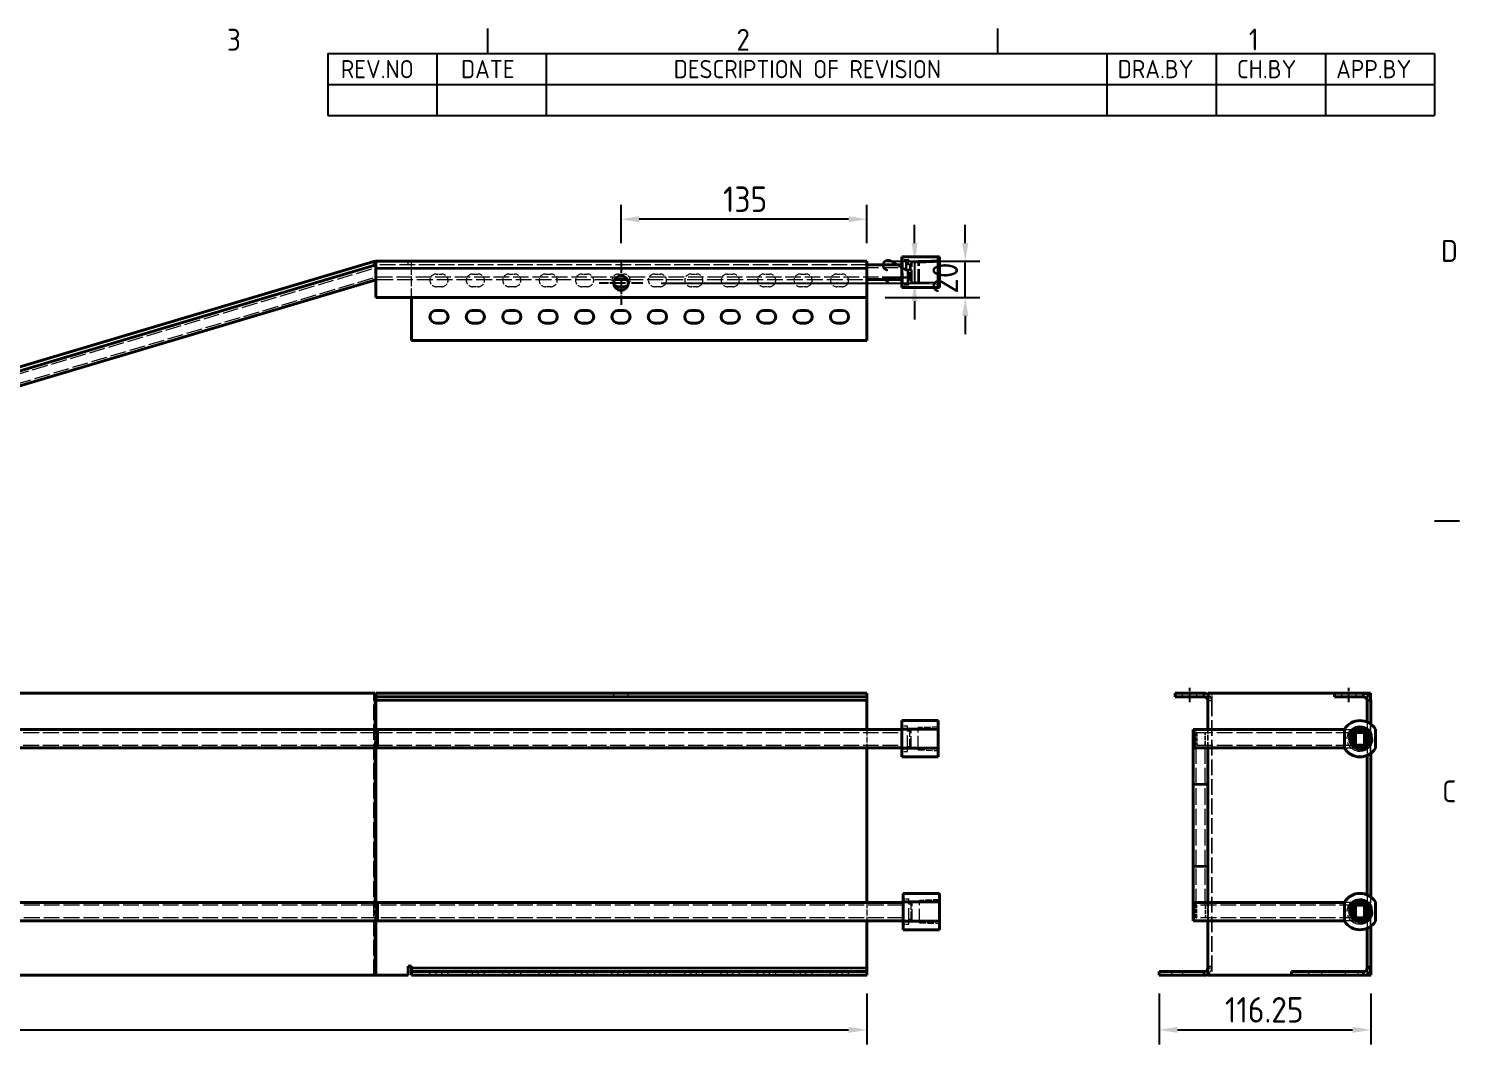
# Model space of a CAD drawing. Header units: millimetres. Extents: x 0 to 1680, y 0 to 1188.
# Drawn here: x 868 to 1654, y 603 to 1162 of the extents above; entities that cross this region are included whole.
import ezdxf

# ---------------------------------------------------------------- set-up
doc = ezdxf.new("R2010")
doc.units = ezdxf.units.MM
doc.header["$LTSCALE"] = 4
doc.linetypes.add('CHAIN', pattern=[0.3543, 0.2362, -0.0295, 0.0591, -0.0295])
doc.linetypes.add('DASHED', pattern=[0.2067, 0.1654, -0.0413])
doc.layers.get('0').update_dxf_attribs({"color": 3, "lineweight": 25})
for name, color, linetype, lineweight in [('가려진 것(ISO)', 2, 'DASHED', 18), ('가려진 좁은 것(ISO)', 2, 'DASHED', 18), ('가시적인 것(ISO)', 3, 'Continuous', 40), ('가시적인 좁은 것(ISO)', 3, 'Continuous', 35), ('경계(ISO)', 7, 'Continuous', 25), ('기호(ISO)', 5, 'Continuous', 25), ('중심 표식(ISO)', 1, 'Continuous', 25), ('중심선(ISO)', 1, 'Continuous', 25), ('치수(ISO)', 2, 'Continuous', 25)]:
    doc.layers.add(name, color=color, linetype=linetype, lineweight=lineweight)
doc.styles.add('ISO ProportionalPSTEK', font='isocp.shx')
doc.styles.add('문자 텍스트_PSTEK_POSCO', font='isocp.shx')
doc.styles.add('치수 텍스트_PSTEK_POSCO', font='isocp.shx')
doc.dimstyles.new('치수_PSTEK_POSCO', dxfattribs={"dimscale": 4, "dimtxt": 3.5, "dimasz": 2.5, "dimexe": 2, "dimexo": 2.5, "dimgap": 1, "dimtad": 1, "dimrnd": 1e-08, "dimdsep": 46, "dimtxsty": '치수 텍스트_PSTEK_POSCO', "dimcen": 0.09, "dimdle": 10, "dimclrd": 7, "dimclre": 7, "dimclrt": 2, "dimadec": 1, "dimazin": 2, "dimtfac": 1, "dimtmove": 0, "dimatfit": 3, "dimfxl": 0, "dimtolj": 1, "dimlwd": -1, "dimlwe": -1, "dimarcsym": 0})

# ---------------------------------------------------------------- blocks, each defined once
blk = doc.blocks.new('경계 Default Border')
at = {"layer": '경계(ISO)'}
for p, q in [((280, 287), (280, 290.4)), ((350, 287), (350, 290.4)), ((410, 222.75), (413.4, 222.75))]:
    blk.add_line(p, q, dxfattribs=at)
at = {"layer": '경계(ISO)', "color": 2, "char_height": 3, "attachment_point": 7, "style": '문자 텍스트_PSTEK_POSCO'}
for s, insert in [('3', (244.17, 287.37)), ('2', (314.13, 287.37)), ('1', (384.49, 287.4)), ('D', (410.88, 258.35)), ('C', (411.04, 184.1))]:
    blk.add_mtext(s, dxfattribs=dict(at, insert=insert))
blk = doc.blocks.new('리비전 내역')
at = {"layer": '기호(ISO)'}
for p, q in [((258, 287), (410, 287)), ((258, 287), (258, 282.72)), ((273, 287), (273, 282.72)), ((288, 287), (288, 282.72)), ((365, 287), (365, 282.72)), ((380, 287), (380, 282.72)), ((395, 287), (395, 282.72)), ((410, 287), (410, 282.72)), ((258, 282.72), (410, 282.72)), ((258, 282.72), (258, 278.44)), ((273, 282.72), (273, 278.44)), ((288, 282.72), (288, 278.44)), ((365, 282.72), (365, 278.44)), ((380, 282.72), (380, 278.44)), ((395, 282.72), (395, 278.44)), ((410, 282.72), (410, 278.44)), ((258, 278.44), (410, 278.44))]:
    blk.add_line(p, q, dxfattribs=at)
at = {"layer": '기호(ISO)', "color": 2, "char_height": 2.5, "attachment_point": 7, "style": 'ISO ProportionalPSTEK'}
for s, insert in [('REV.NO', (259.79, 283.58)), ('DATE', (276.31, 283.58)), ('DESCRIPTION OF REVISION', (305.51, 283.58)), ('DRA.BY', (366.48, 283.58)), ('CH.BY', (382.86, 283.58)), ('APP.BY', (396.48, 283.58))]:
    blk.add_mtext(s, dxfattribs=dict(at, insert=insert))
blk = doc.blocks.new('*D26')
at = {"layer": 'Defpoints', "color": 0}
for p in [(1328.1, 1033.73), (1382.19, 1033.73), (1328.1, 1013.73)]:
    blk.add_point(p, dxfattribs=at)
at = {"layer": '치수(ISO)', "color": 7}
for p, q in [((1382.19, 1043.73), (1382.19, 1053.73)), ((1338.1, 1033.73), (1390.19, 1033.73)), ((1382.19, 1013.73), (1382.19, 1033.73)), ((1338.1, 1013.73), (1390.19, 1013.73)), ((1382.19, 1003.73), (1382.19, 993.73))]:
    blk.add_line(p, q, dxfattribs=at)
for points in [[(1380.53, 1043.73), (1383.86, 1043.73), (1382.19, 1033.73)], [(1380.53, 1003.73), (1383.86, 1003.73), (1382.19, 1013.73)]]:
    blk.add_solid(points, dxfattribs=at)
at = {"layer": '치수(ISO)', "color": 2, "insert": (1371.19, 1015.84), "char_height": 14, "attachment_point": 4, "rotation": 90, "style": '치수 텍스트_PSTEK_POSCO'}
blk.add_mtext('\\A1;20', dxfattribs=at)
blk = doc.blocks.new('*D27')
at = {"layer": 'Defpoints', "color": 0}
for p in [(1328.1, 1033.73), (1205.1, 1021.73), (1354.38, 1021.73)]:
    blk.add_point(p, dxfattribs=at)
at = {"layer": '치수(ISO)', "color": 7}
for p, q in [((1354.38, 1043.73), (1354.38, 1053.73)), ((1338.1, 1033.73), (1362.38, 1033.73)), ((1354.38, 1033.73), (1354.38, 1021.73)), ((1215.1, 1021.73), (1362.38, 1021.73)), ((1354.38, 1011.73), (1354.38, 1001.73))]:
    blk.add_line(p, q, dxfattribs=at)
for points in [[(1352.72, 1043.73), (1356.05, 1043.73), (1354.38, 1033.73)], [(1352.72, 1011.73), (1356.05, 1011.73), (1354.38, 1021.73)]]:
    blk.add_solid(points, dxfattribs=at)
at = {"layer": '치수(ISO)', "color": 2, "insert": (1343.38, 1021.01), "char_height": 14, "attachment_point": 4, "rotation": 90, "style": '치수 텍스트_PSTEK_POSCO'}
blk.add_mtext('\\A1;12', dxfattribs=at)
blk = doc.blocks.new('*D28')
at = {"layer": 'Defpoints', "color": 0}
for p in [(1193.1, 1056.82), (1193.1, 1033.73), (1328.1, 1033.73)]:
    blk.add_point(p, dxfattribs=at)
at = {"layer": '치수(ISO)', "color": 7}
for p, q in [((1193.1, 1043.73), (1193.1, 1064.82)), ((1328.1, 1043.73), (1328.1, 1064.82)), ((1318.1, 1056.82), (1203.1, 1056.82))]:
    blk.add_line(p, q, dxfattribs=at)
for points in [[(1203.1, 1058.49), (1203.1, 1055.16), (1193.1, 1056.82)], [(1318.1, 1058.49), (1318.1, 1055.16), (1328.1, 1056.82)]]:
    blk.add_solid(points, dxfattribs=at)
at = {"layer": '치수(ISO)', "color": 2, "insert": (1249.11, 1067.82), "char_height": 14, "attachment_point": 4, "style": '치수 텍스트_PSTEK_POSCO'}
blk.add_mtext('\\A1;135', dxfattribs=at)
blk = doc.blocks.new('*D46')
at = {"layer": 'Defpoints', "color": 0}
for p in [(344.2, 641.32), (1328.1, 641.32), (1328.1, 611.32)]:
    blk.add_point(p, dxfattribs=at)
at = {"layer": '치수(ISO)', "color": 7}
for p, q in [((344.2, 631.32), (344.2, 603.32)), ((1328.1, 631.32), (1328.1, 603.32)), ((354.2, 611.32), (1318.1, 611.32))]:
    blk.add_line(p, q, dxfattribs=at)
for points in [[(354.2, 612.98), (354.2, 609.65), (344.2, 611.32)], [(1318.1, 612.98), (1318.1, 609.65), (1328.1, 611.32)]]:
    blk.add_solid(points, dxfattribs=at)
at = {"layer": '치수(ISO)', "color": 2, "insert": (755.76, 622.32), "char_height": 14, "attachment_point": 4, "style": '치수 텍스트_PSTEK_POSCO'}
blk.add_mtext('\\A1;983.9', dxfattribs=at)
blk = doc.blocks.new('*D47')
at = {"layer": 'Defpoints', "color": 0}
for p in [(1488.71, 641.32), (1604.96, 641.32), (1604.96, 611.32)]:
    blk.add_point(p, dxfattribs=at)
at = {"layer": '치수(ISO)', "color": 7}
for p, q in [((1488.71, 631.32), (1488.71, 603.32)), ((1604.96, 631.32), (1604.96, 603.32)), ((1498.71, 611.32), (1594.96, 611.32))]:
    blk.add_line(p, q, dxfattribs=at)
for points in [[(1498.71, 612.98), (1498.71, 609.65), (1488.71, 611.32)], [(1594.96, 612.98), (1594.96, 609.65), (1604.96, 611.32)]]:
    blk.add_solid(points, dxfattribs=at)
at = {"layer": '치수(ISO)', "color": 2, "insert": (1524.84, 622.32), "char_height": 14, "attachment_point": 4, "style": '치수 텍스트_PSTEK_POSCO'}
blk.add_mtext('\\A1;116.25', dxfattribs=at)

msp = doc.modelspace()

# ---------------------------------------------------------------- linework, layer by layer
at = {"layer": '가려진 것(ISO)', "ltscale": 13.208176}
msp.add_line((765.186, 942.954), (1058.248, 1030.205), dxfattribs=at)
at = {"layer": '가려진 것(ISO)', "ltscale": 13.048311}
msp.add_line((1328.1, 1031.726), (1058.391, 1031.726), dxfattribs=at)
at = {"layer": '가려진 것(ISO)', "ltscale": 12.945941}
msp.add_line((1058.391, 1030.226), (1347.391, 1030.226), dxfattribs=at)
at = {"layer": '가려진 것(ISO)', "ltscale": 0.952248}
for p, q in [((1076.1, 1031.726), (1076.1, 1033.726)), ((1078.1, 1031.726), (1078.1, 1033.726)), ((1189.1, 794.318), (1189.1, 796.318)), ((1197.1, 794.318), (1197.1, 796.318)), ((1501.457, 794.318), (1501.457, 796.318)), ((1509.457, 794.318), (1509.457, 796.318)), ((1588.957, 794.318), (1588.957, 796.318)), ((1596.957, 794.318), (1596.957, 796.318)), ((1057.82, 792.318), (1057.25, 792.318)), ((1515.624, 792.318), (1517.541, 792.318)), ((1515.457, 646.318), (1517.457, 646.318)), ((1602.957, 646.318), (1604.957, 646.318)), ((1088.1, 641.318), (1088.1, 643.318)), ((1098.1, 641.318), (1098.1, 643.318)), ((1108.1, 641.318), (1108.1, 643.318)), ((1118.1, 641.318), (1118.1, 643.318)), ((1128.1, 641.318), (1128.1, 643.318)), ((1138.1, 641.318), (1138.1, 643.318)), ((1148.1, 641.318), (1148.1, 643.318)), ((1158.1, 641.318), (1158.1, 643.318)), ((1168.1, 641.318), (1168.1, 643.318)), ((1178.1, 641.318), (1178.1, 643.318)), ((1188.1, 641.318), (1188.1, 643.318)), ((1198.1, 641.318), (1198.1, 643.318)), ((1208.1, 641.318), (1208.1, 643.318)), ((1218.1, 641.318), (1218.1, 643.318)), ((1228.1, 641.318), (1228.1, 643.318)), ((1238.1, 641.318), (1238.1, 643.318)), ((1248.1, 641.318), (1248.1, 643.318)), ((1258.1, 641.318), (1258.1, 643.318)), ((1268.1, 641.318), (1268.1, 643.318)), ((1278.1, 641.318), (1278.1, 643.318)), ((1288.1, 641.318), (1288.1, 643.318)), ((1298.1, 641.318), (1298.1, 643.318)), ((1308.1, 641.318), (1308.1, 643.318)), ((1318.1, 641.318), (1318.1, 643.318)), ((1495.707, 641.318), (1495.707, 643.318)), ((1501.707, 641.318), (1501.707, 643.318)), ((1570.957, 641.318), (1570.957, 643.318)), ((1577.957, 641.318), (1577.957, 643.318)), ((1590.957, 641.318), (1590.957, 643.318)), ((1597.957, 641.318), (1597.957, 643.318))]:
    msp.add_line(p, q, dxfattribs=at)
at = {"layer": '가려진 것(ISO)', "ltscale": 1.495845}
msp.add_line((1078.1, 1029.726), (1078.1, 1031.726), dxfattribs=at)
at = {"layer": '가려진 것(ISO)', "ltscale": 7.618686}
for p, q in [((1078.1, 1013.726), (1078.1, 1029.726)), ((1604.957, 763.318), (1604.957, 779.318)), ((1604.957, 668.318), (1604.957, 684.318))]:
    msp.add_line(p, q, dxfattribs=at)
at = {"layer": '가려진 것(ISO)', "ltscale": 1.428422}
for p, q in [((1347.391, 1034.726), (1350.391, 1034.726)), ((1091.6, 1026.726), (1094.6, 1026.726)), ((1111.6, 1026.726), (1114.6, 1026.726)), ((1131.6, 1026.726), (1134.6, 1026.726)), ((1151.6, 1026.726), (1154.6, 1026.726)), ((1171.6, 1026.726), (1174.6, 1026.726)), ((1191.6, 1026.726), (1194.6, 1026.726)), ((1211.6, 1026.726), (1214.6, 1026.726)), ((1231.6, 1026.726), (1234.6, 1026.726)), ((1251.6, 1026.726), (1254.6, 1026.726)), ((1271.6, 1026.726), (1274.6, 1026.726)), ((1291.6, 1026.726), (1294.6, 1026.726)), ((1311.6, 1026.726), (1314.6, 1026.726)), ((1094.6, 1019.726), (1091.6, 1019.726)), ((1114.6, 1019.726), (1111.6, 1019.726)), ((1134.6, 1019.726), (1131.6, 1019.726)), ((1154.6, 1019.726), (1151.6, 1019.726)), ((1174.6, 1019.726), (1171.6, 1019.726)), ((1214.6, 1019.726), (1211.6, 1019.726)), ((1234.6, 1019.726), (1231.6, 1019.726)), ((1254.6, 1019.726), (1251.6, 1019.726)), ((1274.6, 1019.726), (1271.6, 1019.726)), ((1294.6, 1019.726), (1291.6, 1019.726)), ((1314.6, 1019.726), (1311.6, 1019.726)), ((1347.391, 1020.726), (1350.391, 1020.726)), ((1347.391, 778.318), (1350.391, 778.318)), ((1347.391, 764.318), (1350.391, 764.318)), ((1348.1, 683.318), (1351.1, 683.318)), ((1348.1, 669.318), (1351.1, 669.318))]:
    msp.add_line(p, q, dxfattribs=at)
at = {"layer": '가려진 것(ISO)', "ltscale": 0.337317}
for p, q in [((1348.1, 1031.726), (1347.391, 1031.726)), ((1348.1, 1030.226), (1347.391, 1030.226)), ((1350.391, 1034.726), (1351.1, 1034.726)), ((1351.79, 1031.976), (1352.499, 1031.976)), ((1356.391, 1032.976), (1357.1, 1032.976)), ((1348.1, 1025.226), (1347.391, 1025.226)), ((1348.1, 1023.726), (1347.391, 1023.726)), ((1351.79, 1023.476), (1352.499, 1023.476)), ((1356.391, 1022.476), (1357.1, 1022.476)), ((1350.391, 1020.726), (1351.1, 1020.726))]:
    msp.add_line(p, q, dxfattribs=at)
at = {"layer": '가려진 것(ISO)', "ltscale": 12.288163}
msp.add_line((1348.1, 1019.226), (1348.1, 1036.226), dxfattribs=at)
at = {"layer": '가려진 것(ISO)', "ltscale": 13.298953}
for p, q in [((1350.391, 1020.726), (1350.391, 1034.726)), ((1351.1, 1020.726), (1351.1, 1034.726)), ((1350.391, 764.318), (1350.391, 778.318)), ((1351.1, 669.318), (1351.1, 683.318))]:
    msp.add_line(p, q, dxfattribs=at)
at = {"layer": '가려진 것(ISO)', "ltscale": 0.666134}
for p, q in [((1350.391, 1031.976), (1351.79, 1031.976)), ((1350.391, 1023.476), (1351.79, 1023.476)), ((1350.391, 775.568), (1351.79, 775.568)), ((1350.391, 767.068), (1351.79, 767.068)), ((1351.1, 680.568), (1352.499, 680.568)), ((1351.1, 672.068), (1352.499, 672.068))]:
    msp.add_line(p, q, dxfattribs=at)
at = {"layer": '가려진 것(ISO)', "ltscale": 0.555421}
for p, q in [((1351.79, 1031.976), (1352.391, 1032.976)), ((1352.499, 1031.976), (1353.1, 1032.976)), ((1351.79, 1023.476), (1352.391, 1022.476)), ((1352.499, 1023.476), (1353.1, 1022.476)), ((1351.79, 775.568), (1352.391, 776.568)), ((1351.79, 767.068), (1352.391, 766.068)), ((1352.499, 680.568), (1353.1, 681.568)), ((1352.499, 672.068), (1353.1, 671.068))]:
    msp.add_line(p, q, dxfattribs=at)
at = {"layer": '가려진 것(ISO)', "ltscale": 6.357667}
for p, q in [((1351.79, 1023.476), (1351.79, 1031.976)), ((1352.499, 1023.476), (1352.499, 1031.976)), ((1351.79, 767.068), (1351.79, 775.568)), ((1352.499, 672.068), (1352.499, 680.568))]:
    msp.add_line(p, q, dxfattribs=at)
at = {"layer": '가려진 것(ISO)', "ltscale": 9.974215}
for p, q in [((1352.391, 1022.476), (1352.391, 1032.976)), ((1353.1, 1022.476), (1353.1, 1032.976)), ((1352.391, 766.068), (1352.391, 776.568)), ((1353.1, 671.068), (1353.1, 681.568))]:
    msp.add_line(p, q, dxfattribs=at)
at = {"layer": '가려진 것(ISO)', "ltscale": 1.904597}
for p, q in [((1352.391, 1032.976), (1356.391, 1032.976)), ((1352.391, 1022.476), (1356.391, 1022.476)), ((1057.25, 792.318), (1057.25, 796.318)), ((1517.541, 796.318), (1517.541, 792.318)), ((1352.391, 776.568), (1356.391, 776.568)), ((1352.391, 766.068), (1356.391, 766.068)), ((1353.1, 681.568), (1357.1, 681.568)), ((1353.1, 671.068), (1357.1, 671.068))]:
    msp.add_line(p, q, dxfattribs=at)
at = {"layer": '가려진 것(ISO)', "ltscale": 5.240373}
for p, q in [((1367.391, 1034.22), (1356.391, 1033.877)), ((1356.391, 1033.02), (1367.391, 1033.364)), ((1368.1, 1034.22), (1357.1, 1033.877)), ((1357.1, 1033.02), (1368.1, 1033.364)), ((1356.391, 1022.431), (1367.391, 1022.087)), ((1357.1, 1022.431), (1368.1, 1022.087)), ((1356.391, 1021.575), (1367.391, 1021.231)), ((1357.1, 1021.575), (1368.1, 1021.231)), ((1367.391, 777.812), (1356.391, 777.469)), ((1356.391, 776.612), (1367.391, 776.956)), ((1356.391, 766.023), (1367.391, 765.68)), ((1356.391, 765.167), (1367.391, 764.823)), ((1368.1, 682.812), (1357.1, 682.469)), ((1357.1, 681.612), (1368.1, 681.956)), ((1357.1, 671.023), (1368.1, 670.68)), ((1357.1, 670.167), (1368.1, 669.823))]:
    msp.add_line(p, q, dxfattribs=at)
at = {"layer": '가려진 것(ISO)', "ltscale": 11.685823}
for p, q in [((1356.391, 1021.575), (1356.391, 1033.877)), ((1357.1, 1021.575), (1357.1, 1033.877)), ((1356.391, 765.167), (1356.391, 777.469)), ((1357.1, 670.167), (1357.1, 682.469))]:
    msp.add_line(p, q, dxfattribs=at)
at = {"layer": '가려진 것(ISO)', "ltscale": 13.179854}
for p, q in [((766.613, 938.162), (1059.047, 1025.226)), ((766.613, 774.818), (1059.047, 774.818)), ((1509.394, 774.818), (1596.457, 774.818)), ((766.613, 767.818), (1059.047, 767.818)), ((1509.394, 767.818), (1596.457, 767.818)), ((1059.047, 679.818), (766.613, 679.818)), ((1596.457, 679.818), (1509.394, 679.818)), ((1059.047, 672.818), (766.613, 672.818)), ((1596.457, 672.818), (1509.394, 672.818))]:
    msp.add_line(p, q, dxfattribs=at)
at = {"layer": '가려진 것(ISO)', "ltscale": 0.434229}
msp.add_line((1058.391, 1023.465), (1059.265, 1023.726), dxfattribs=at)
at = {"layer": '가려진 것(ISO)', "ltscale": 12.916571}
for p, q in [((1059.047, 1025.226), (1347.391, 1025.226)), ((1059.047, 774.818), (1347.391, 774.818)), ((1059.047, 767.818), (1347.391, 767.818))]:
    msp.add_line(p, q, dxfattribs=at)
at = {"layer": '가려진 것(ISO)', "ltscale": 13.140048}
msp.add_line((1059.265, 1023.726), (1189.635, 1023.726), dxfattribs=at)
at = {"layer": '가려진 것(ISO)', "ltscale": 13.257529}
msp.add_line((1196.564, 1023.726), (1328.1, 1023.726), dxfattribs=at)
at = {"layer": '가려진 것(ISO)', "ltscale": 1.399904}
msp.add_line((1602.874, 795.829), (1602.874, 792.889), dxfattribs=at)
at = {"layer": '가려진 것(ISO)', "ltscale": 13.045131}
msp.add_line((1517.457, 792.318), (1517.457, 641.318), dxfattribs=at)
at = {"layer": '가려진 것(ISO)', "ltscale": 0.543391}
msp.add_line((1604.791, 792.318), (1604.791, 793.459), dxfattribs=at)
at = {"layer": '가려진 것(ISO)', "ltscale": 1.983237}
for p, q in [((1602.957, 780.483), (1602.957, 776.318)), ((1602.957, 766.318), (1602.957, 762.153)), ((1602.957, 685.483), (1602.957, 681.318)), ((1602.957, 671.318), (1602.957, 667.153))]:
    msp.add_line(p, q, dxfattribs=at)
at = {"layer": '가려진 것(ISO)', "ltscale": 3.333119}
for p, q in [((1059.047, 767.818), (1059.047, 774.818)), ((1508.957, 774.818), (1508.957, 767.818)), ((1513.957, 767.818), (1513.957, 774.818)), ((1059.047, 679.818), (1059.047, 672.818)), ((1508.957, 672.818), (1508.957, 679.818)), ((1513.957, 679.818), (1513.957, 672.818))]:
    msp.add_line(p, q, dxfattribs=at)
at = {"layer": '가려진 것(ISO)', "ltscale": 4.761642}
for p, q in [((1328.1, 776.318), (1328.1, 766.318)), ((1515.457, 766.318), (1515.457, 776.318)), ((1515.457, 766.318), (1515.457, 776.318)), ((1328.1, 681.318), (1328.1, 671.318)), ((1515.457, 671.318), (1515.457, 681.318)), ((1515.457, 681.318), (1515.457, 671.318))]:
    msp.add_line(p, q, dxfattribs=at)
at = {"layer": '가려진 것(ISO)', "ltscale": 1.446671}
for p, q in [((1509.394, 774.818), (1508.957, 774.818)), ((1509.394, 767.818), (1508.957, 767.818)), ((1508.957, 679.818), (1509.394, 679.818)), ((1508.957, 672.818), (1509.394, 672.818))]:
    msp.add_line(p, q, dxfattribs=at)
at = {"layer": '가려진 것(ISO)', "ltscale": 7.509408}
for p, q in [((1590.457, 776.318), (1594.957, 776.318)), ((1590.457, 766.318), (1594.957, 766.318)), ((1594.957, 681.318), (1590.457, 681.318)), ((1594.957, 671.318), (1590.457, 671.318))]:
    msp.add_line(p, q, dxfattribs=at)
at = {"layer": '가려진 것(ISO)', "ltscale": 1.696918}
for p, q in [((1594.957, 776.318), (1594.957, 772.754)), ((1602.957, 772.754), (1602.957, 776.318)), ((1594.957, 769.882), (1594.957, 766.318)), ((1602.957, 766.318), (1602.957, 769.882)), ((1594.957, 681.318), (1594.957, 677.754)), ((1602.957, 677.754), (1602.957, 681.318)), ((1594.957, 674.882), (1594.957, 671.318)), ((1602.957, 671.318), (1602.957, 674.882))]:
    msp.add_line(p, q, dxfattribs=at)
at = {"layer": '가려진 것(ISO)', "ltscale": 3.809293}
for p, q in [((1602.957, 776.318), (1594.957, 776.318)), ((1594.957, 766.318), (1602.957, 766.318)), ((1602.957, 681.318), (1594.957, 681.318)), ((1594.957, 671.318), (1602.957, 671.318))]:
    msp.add_line(p, q, dxfattribs=at)
at = {"layer": '가려진 것(ISO)', "ltscale": 0.029931}
for p, q in [((1596.457, 774.755), (1596.457, 774.818)), ((1601.457, 774.818), (1601.457, 774.755)), ((1596.457, 767.818), (1596.457, 767.881)), ((1601.457, 767.881), (1601.457, 767.818)), ((1596.457, 679.755), (1596.457, 679.818)), ((1601.457, 679.818), (1601.457, 679.755)), ((1596.457, 672.818), (1596.457, 672.881)), ((1601.457, 672.881), (1601.457, 672.818))]:
    msp.add_line(p, q, dxfattribs=at)
at = {"layer": '가려진 것(ISO)', "ltscale": 0.042321}
for p, q in [((1596.457, 774.818), (1596.547, 774.818)), ((1601.368, 774.818), (1601.457, 774.818)), ((1596.547, 767.818), (1596.457, 767.818)), ((1601.457, 767.818), (1601.368, 767.818)), ((1596.457, 679.818), (1596.547, 679.818)), ((1601.368, 679.818), (1601.457, 679.818)), ((1596.547, 672.818), (1596.457, 672.818)), ((1601.457, 672.818), (1601.368, 672.818))]:
    msp.add_line(p, q, dxfattribs=at)
at = {"layer": '가려진 것(ISO)', "ltscale": 13.615595}
for p, q in [((1508.957, 746.318), (1508.957, 767.818)), ((1513.957, 746.318), (1513.957, 767.818)), ((1508.957, 679.818), (1508.957, 701.318)), ((1513.957, 679.818), (1513.957, 701.318))]:
    msp.add_line(p, q, dxfattribs=at)
at = {"layer": '가려진 것(ISO)', "ltscale": 13.606676}
for p, q in [((1508.957, 701.318), (1508.957, 746.318)), ((1513.957, 701.318), (1513.957, 746.318))]:
    msp.add_line(p, q, dxfattribs=at)
at = {"layer": '가려진 것(ISO)', "ltscale": 12.948313}
for p, q in [((1348.1, 679.818), (1059.047, 679.818)), ((1348.1, 672.818), (1059.047, 672.818))]:
    msp.add_line(p, q, dxfattribs=at)
at = {"layer": '가려진 것(ISO)', "ltscale": 1.649416}
msp.add_line((1602.957, 641.854), (1602.957, 645.318), dxfattribs=at)
at = {"layer": '가려진 것(ISO)', "ltscale": 13.298953}
for centre in [(1598.957, 771.318), (1598.957, 676.318)]:
    msp.add_circle(centre, 7, dxfattribs=at)
at = {"layer": '가려진 것(ISO)', "ltscale": 0.068794}
msp.add_arc((1058.391, 1029.726), 0.5, 90, 106.579338, dxfattribs=at)
at = {"layer": '가려진 것(ISO)', "ltscale": 5.235708}
for centre, start, end in [((1091.6, 1023.226), 90, 270), ((1094.6, 1023.226), 270, 90), ((1111.6, 1023.226), 90, 270), ((1114.6, 1023.226), 270, 90), ((1131.6, 1023.226), 90, 270), ((1134.6, 1023.226), 270, 90), ((1151.6, 1023.226), 90, 270), ((1154.6, 1023.226), 270, 90), ((1171.6, 1023.226), 90, 270), ((1174.6, 1023.226), 270, 90), ((1211.6, 1023.226), 90, 270), ((1214.6, 1023.226), 270, 90), ((1231.6, 1023.226), 90, 270), ((1234.6, 1023.226), 270, 90), ((1251.6, 1023.226), 90, 270), ((1254.6, 1023.226), 270, 90), ((1271.6, 1023.226), 90, 270), ((1274.6, 1023.226), 270, 90), ((1291.6, 1023.226), 90, 270), ((1294.6, 1023.226), 270, 90), ((1311.6, 1023.226), 90, 270), ((1314.6, 1023.226), 270, 90)]:
    msp.add_arc(centre, 3.5, start, end, dxfattribs=at)
at = {"layer": '가려진 것(ISO)', "ltscale": 4.010969}
for centre, start, end in [((1191.6, 1023.226), 90, 227.895106), ((1194.6, 1023.226), 312.104894, 90)]:
    msp.add_arc(centre, 3.5, start, end, dxfattribs=at)
at = {"layer": '가려진 것(ISO)', "ltscale": 1.901716}
msp.add_arc((1513.457, 792.318), 4, 0, 57.209116, dxfattribs=at)
at = {"layer": '가려진 것(ISO)', "ltscale": 1.994494}
msp.add_arc((1513.457, 645.318), 4, 300, 0, dxfattribs=at)
at = {"layer": '가려진 좁은 것(ISO)', "ltscale": 13.045131}
for p, q in [((1057.25, 641.318), (1057.25, 792.318)), ((1517.541, 792.318), (1517.541, 641.318)), ((1604.791, 641.318), (1604.791, 792.318))]:
    msp.add_line(p, q, dxfattribs=at)
at = {"layer": '가려진 좁은 것(ISO)', "ltscale": 11.128439}
for p, q in [((1602.874, 780.519), (1602.874, 762.117)), ((1602.874, 685.519), (1602.874, 667.117))]:
    msp.add_line(p, q, dxfattribs=at)
at = {"layer": '가려진 좁은 것(ISO)', "ltscale": 4.761642}
for p, q in [((1057.82, 776.318), (1057.82, 766.318)), ((1057.82, 766.318), (1057.82, 776.318)), ((1515.624, 766.318), (1515.624, 776.318)), ((1515.624, 766.318), (1515.624, 776.318)), ((1602.874, 766.318), (1602.874, 776.318)), ((1057.82, 681.318), (1057.82, 671.318)), ((1057.82, 681.318), (1057.82, 671.318)), ((1515.624, 671.318), (1515.624, 681.318)), ((1515.624, 681.318), (1515.624, 671.318)), ((1602.874, 681.318), (1602.874, 671.318))]:
    msp.add_line(p, q, dxfattribs=at)
at = {"layer": '가려진 좁은 것(ISO)', "ltscale": 3.333119}
for p, q in [((1058.248, 767.818), (1058.248, 774.818)), ((1058.391, 767.818), (1058.391, 774.818)), ((1509.394, 774.818), (1509.394, 767.818)), ((1514.186, 767.818), (1514.186, 774.818)), ((1058.248, 679.818), (1058.248, 672.818)), ((1058.391, 679.818), (1058.391, 672.818)), ((1509.394, 672.818), (1509.394, 679.818)), ((1514.186, 679.818), (1514.186, 672.818))]:
    msp.add_line(p, q, dxfattribs=at)
at = {"layer": '가려진 좁은 것(ISO)', "ltscale": 0.714161}
for p, q in [((1058.391, 776.318), (1058.391, 774.818)), ((1058.391, 774.818), (1058.391, 776.318)), ((1058.391, 767.818), (1058.391, 766.318)), ((1058.391, 766.318), (1058.391, 767.818)), ((1058.391, 681.318), (1058.391, 679.818)), ((1058.391, 681.318), (1058.391, 679.818)), ((1058.391, 672.818), (1058.391, 671.318)), ((1058.391, 672.818), (1058.391, 671.318))]:
    msp.add_line(p, q, dxfattribs=at)
at = {"layer": '가려진 좁은 것(ISO)', "ltscale": 0.022777}
for p, q in [((1601.437, 774.77), (1601.437, 774.818)), ((1601.437, 767.818), (1601.437, 767.866)), ((1601.437, 679.818), (1601.437, 679.77)), ((1601.437, 672.866), (1601.437, 672.818))]:
    msp.add_line(p, q, dxfattribs=at)
at = {"layer": '가려진 좁은 것(ISO)', "ltscale": 0.952248}
for p, q in [((1515.457, 645.318), (1517.457, 645.318)), ((1091.6, 641.318), (1091.6, 643.318)), ((1094.6, 641.318), (1094.6, 643.318)), ((1111.6, 641.318), (1111.6, 643.318)), ((1114.6, 641.318), (1114.6, 643.318)), ((1131.6, 641.318), (1131.6, 643.318)), ((1134.6, 641.318), (1134.6, 643.318)), ((1151.6, 641.318), (1151.6, 643.318)), ((1154.6, 641.318), (1154.6, 643.318)), ((1171.6, 641.318), (1171.6, 643.318)), ((1174.6, 641.318), (1174.6, 643.318)), ((1191.6, 641.318), (1191.6, 643.318)), ((1194.6, 641.318), (1194.6, 643.318)), ((1211.6, 641.318), (1211.6, 643.318)), ((1214.6, 641.318), (1214.6, 643.318)), ((1231.6, 641.318), (1231.6, 643.318)), ((1234.6, 641.318), (1234.6, 643.318)), ((1251.6, 641.318), (1251.6, 643.318)), ((1254.6, 641.318), (1254.6, 643.318)), ((1271.6, 641.318), (1271.6, 643.318)), ((1274.6, 641.318), (1274.6, 643.318)), ((1291.6, 641.318), (1291.6, 643.318)), ((1294.6, 641.318), (1294.6, 643.318)), ((1311.6, 641.318), (1311.6, 643.318)), ((1314.6, 641.318), (1314.6, 643.318))]:
    msp.add_line(p, q, dxfattribs=at)
at = {"layer": '가려진 좁은 것(ISO)', "ltscale": 1.399904}
msp.add_line((1602.874, 644.747), (1602.874, 641.807), dxfattribs=at)
at = {"layer": '가시적인 것(ISO)'}
for p, q in [((1057.25, 1033.559), (764.187, 946.309)), ((764.758, 944.392), (1057.82, 1031.642)), ((1057.25, 1033.559), (1057.82, 1031.642)), ((1058.391, 1033.726), (1328.1, 1033.726)), ((1058.391, 1033.726), (1058.391, 1029.726)), ((1058.391, 1013.726), (1058.391, 1029.726)), ((1328.1, 1029.726), (1328.1, 1033.726)), ((1328.1, 1031.726), (1347.391, 1031.726)), ((1328.1, 1029.726), (1328.1, 1013.726)), ((1347.391, 1036.226), (1367.391, 1036.226)), ((1347.391, 1019.226), (1347.391, 1036.226)), ((1367.391, 1019.226), (1367.391, 1036.226)), ((1367.391, 1036.226), (1368.1, 1036.226)), ((1368.1, 1019.226), (1368.1, 1036.226)), ((767.041, 936.725), (1058.391, 1023.465)), ((1189.635, 1023.726), (1196.564, 1023.726)), ((1328.1, 1023.726), (1347.391, 1023.726)), ((1194.6, 1019.726), (1191.6, 1019.726)), ((1347.391, 1019.226), (1367.391, 1019.226)), ((1367.391, 1019.226), (1368.1, 1019.226)), ((1328.1, 1013.726), (1058.391, 1013.726)), ((1078.1, 990.226), (1078.1, 1013.726)), ((1091.6, 1006.726), (1094.6, 1006.726)), ((1111.6, 1006.726), (1114.6, 1006.726)), ((1131.6, 1006.726), (1134.6, 1006.726)), ((1151.6, 1006.726), (1154.6, 1006.726)), ((1171.6, 1006.726), (1174.6, 1006.726)), ((1191.6, 1006.726), (1194.6, 1006.726)), ((1211.6, 1006.726), (1214.6, 1006.726)), ((1231.6, 1006.726), (1234.6, 1006.726)), ((1251.6, 1006.726), (1254.6, 1006.726)), ((1271.6, 1006.726), (1274.6, 1006.726)), ((1291.6, 1006.726), (1294.6, 1006.726)), ((1311.6, 1006.726), (1314.6, 1006.726)), ((1328.1, 990.226), (1328.1, 1013.726)), ((1094.6, 999.726), (1091.6, 999.726)), ((1114.6, 999.726), (1111.6, 999.726)), ((1134.6, 999.726), (1131.6, 999.726)), ((1154.6, 999.726), (1151.6, 999.726)), ((1174.6, 999.726), (1171.6, 999.726)), ((1194.6, 999.726), (1191.6, 999.726)), ((1214.6, 999.726), (1211.6, 999.726)), ((1234.6, 999.726), (1231.6, 999.726)), ((1254.6, 999.726), (1251.6, 999.726)), ((1274.6, 999.726), (1271.6, 999.726)), ((1294.6, 999.726), (1291.6, 999.726)), ((1314.6, 999.726), (1311.6, 999.726)), ((1078.1, 990.226), (1328.1, 990.226)), ((764.758, 796.318), (1057.82, 796.318)), ((1057.82, 796.318), (1057.82, 792.318)), ((1058.391, 794.318), (1058.391, 796.318)), ((1328.1, 796.318), (1058.391, 796.318)), ((1328.1, 794.318), (1058.391, 794.318)), ((1058.391, 794.318), (1058.391, 792.318)), ((1328.1, 794.318), (1328.1, 796.318)), ((1328.1, 794.318), (1328.1, 792.318)), ((1513.457, 796.318), (1497.457, 796.318)), ((1497.457, 794.318), (1497.457, 796.318)), ((1497.457, 794.318), (1513.457, 794.318)), ((1515.624, 792.318), (1515.624, 796.318)), ((1515.624, 796.318), (1584.957, 796.318)), ((1600.957, 796.318), (1584.957, 796.318)), ((1584.957, 794.318), (1584.957, 796.318)), ((1584.957, 794.318), (1600.957, 794.318)), ((1600.957, 796.318), (1602.874, 796.318)), ((1604.791, 796.318), (1602.874, 796.318)), ((1602.874, 796.318), (1602.874, 795.829)), ((1604.791, 793.459), (1604.791, 796.318)), ((1058.391, 792.318), (1057.82, 792.318)), ((1328.1, 792.318), (1328.1, 776.318)), ((1515.457, 792.318), (1515.624, 792.318)), ((1515.457, 776.318), (1515.457, 792.318)), ((1602.874, 792.889), (1602.874, 792.318)), ((1602.957, 792.318), (1602.874, 792.318)), ((1602.957, 792.318), (1602.957, 780.483)), ((1604.957, 779.318), (1604.957, 792.318)), ((1347.391, 776.586), (1347.391, 781.318)), ((1347.391, 781.318), (1367.391, 781.318)), ((1367.391, 776.586), (1367.391, 781.318)), ((767.041, 776.318), (1059.265, 776.318)), ((1059.265, 766.318), (1059.265, 776.318)), ((1059.265, 776.318), (1347.391, 776.318)), ((1347.391, 776.586), (1367.391, 776.586)), ((1347.391, 776.586), (1347.391, 766.05)), ((1367.391, 776.586), (1367.391, 766.05)), ((1507.457, 776.318), (1507.457, 766.318)), ((1507.956, 776.318), (1507.457, 776.318)), ((1507.956, 776.318), (1590.457, 776.318)), ((1590.457, 776.586), (1590.457, 766.05)), ((1594.957, 772.754), (1594.957, 769.882)), ((1596.457, 767.881), (1596.457, 774.755)), ((1596.547, 774.818), (1601.368, 774.818)), ((1601.457, 774.755), (1601.457, 767.881)), ((1602.957, 769.882), (1602.957, 772.754)), ((1607.457, 766.05), (1607.457, 776.586)), ((767.041, 766.318), (1059.265, 766.318)), ((1059.265, 766.318), (1347.391, 766.318)), ((1328.1, 766.318), (1328.1, 681.318)), ((1347.391, 766.05), (1367.391, 766.05)), ((1347.391, 761.318), (1347.391, 766.05)), ((1367.391, 761.318), (1367.391, 766.05)), ((1507.956, 766.318), (1507.457, 766.318)), ((1507.457, 746.318), (1507.457, 766.318)), ((1507.956, 766.318), (1590.457, 766.318)), ((1515.457, 681.318), (1515.457, 766.318)), ((1601.368, 767.818), (1596.547, 767.818)), ((1604.957, 684.318), (1604.957, 763.318)), ((1347.391, 761.318), (1367.391, 761.318)), ((1602.957, 762.153), (1602.957, 685.483)), ((1507.457, 701.318), (1507.457, 746.318)), ((1507.457, 681.318), (1507.457, 701.318)), ((1348.1, 681.586), (1348.1, 686.318)), ((1348.1, 686.318), (1368.1, 686.318)), ((1368.1, 681.586), (1368.1, 686.318)), ((1059.265, 681.318), (767.041, 681.318)), ((1059.265, 681.318), (1059.265, 671.318)), ((1348.1, 681.318), (1059.265, 681.318)), ((1348.1, 681.586), (1368.1, 681.586)), ((1348.1, 681.586), (1348.1, 671.05)), ((1368.1, 681.586), (1368.1, 671.05)), ((1507.457, 671.318), (1507.457, 681.318)), ((1507.457, 681.318), (1507.956, 681.318)), ((1590.457, 681.318), (1507.956, 681.318)), ((1590.457, 681.586), (1590.457, 671.05)), ((1594.957, 677.754), (1594.957, 674.882)), ((1596.457, 672.881), (1596.457, 679.755)), ((1596.547, 679.818), (1601.368, 679.818)), ((1601.457, 679.755), (1601.457, 672.881)), ((1602.957, 674.882), (1602.957, 677.754)), ((1607.457, 671.05), (1607.457, 681.586)), ((1059.265, 671.318), (767.041, 671.318)), ((1348.1, 671.318), (1059.265, 671.318)), ((1328.1, 671.318), (1328.1, 645.318)), ((1348.1, 671.05), (1368.1, 671.05)), ((1348.1, 666.318), (1348.1, 671.05)), ((1368.1, 666.318), (1368.1, 671.05)), ((1507.457, 671.318), (1507.956, 671.318)), ((1590.457, 671.318), (1507.956, 671.318)), ((1515.457, 641.318), (1515.457, 671.318)), ((1601.368, 672.818), (1596.547, 672.818)), ((1604.957, 645.318), (1604.957, 668.318)), ((1348.1, 666.318), (1368.1, 666.318)), ((1602.957, 667.153), (1602.957, 645.318)), ((1076.1, 641.318), (1076.1, 646.318)), ((1076.1, 646.318), (1078.1, 646.318)), ((1078.1, 646.318), (1078.1, 645.318)), ((1078.1, 643.318), (1078.1, 645.318)), ((1328.1, 643.318), (1328.1, 645.318)), ((1604.957, 645.318), (1604.957, 641.318)), ((1057.82, 641.318), (764.758, 641.318)), ((1058.391, 641.318), (1057.82, 641.318)), ((1076.1, 641.318), (1058.391, 641.318)), ((1078.1, 643.318), (1328.1, 643.318)), ((1078.1, 643.318), (1078.1, 641.318)), ((1078.1, 641.318), (1328.1, 641.318)), ((1328.1, 643.318), (1328.1, 641.318)), ((1488.707, 643.318), (1513.457, 643.318)), ((1488.707, 643.318), (1488.707, 641.318)), ((1488.707, 641.318), (1513.457, 641.318)), ((1515.624, 641.318), (1515.457, 641.318)), ((1561.457, 641.318), (1515.624, 641.318)), ((1561.457, 643.318), (1600.957, 643.318)), ((1561.457, 643.318), (1561.457, 641.318)), ((1561.457, 641.318), (1600.957, 641.318)), ((1602.874, 641.318), (1600.957, 641.318)), ((1602.957, 641.318), (1602.874, 641.318)), ((1602.957, 641.318), (1602.957, 641.854)), ((1604.957, 641.318), (1602.957, 641.318))]:
    msp.add_line(p, q, dxfattribs=at)
for centre, radius in [((1193.1, 1021.726), 4), ((1598.957, 771.318), 5.638), ((1598.957, 771.318), 5.295), ((1598.957, 771.318), 5.25), ((1598.957, 771.318), 4.25), ((1598.957, 676.318), 5.638), ((1598.957, 676.318), 5.295), ((1598.957, 676.318), 5.25), ((1598.957, 676.318), 4.25)]:
    msp.add_circle(centre, radius, dxfattribs=at)
for centre, radius, start, end in [((1058.391, 1029.726), 4, 90, 106.579338), ((1058.391, 1029.726), 2, 90, 106.579338), ((1191.6, 1023.226), 3.5, 227.895106, 270), ((1194.6, 1023.226), 3.5, 270, 312.104894), ((1091.6, 1003.226), 3.5, 90, 270), ((1094.6, 1003.226), 3.5, 270, 90), ((1111.6, 1003.226), 3.5, 90, 270), ((1114.6, 1003.226), 3.5, 270, 90), ((1131.6, 1003.226), 3.5, 90, 270), ((1134.6, 1003.226), 3.5, 270, 90), ((1151.6, 1003.226), 3.5, 90, 270), ((1154.6, 1003.226), 3.5, 270, 90), ((1171.6, 1003.226), 3.5, 90, 270), ((1174.6, 1003.226), 3.5, 270, 90), ((1191.6, 1003.226), 3.5, 90, 270), ((1194.6, 1003.226), 3.5, 270, 90), ((1211.6, 1003.226), 3.5, 90, 270), ((1214.6, 1003.226), 3.5, 270, 90), ((1231.6, 1003.226), 3.5, 90, 270), ((1234.6, 1003.226), 3.5, 270, 90), ((1251.6, 1003.226), 3.5, 90, 270), ((1254.6, 1003.226), 3.5, 270, 90), ((1271.6, 1003.226), 3.5, 90, 270), ((1274.6, 1003.226), 3.5, 270, 90), ((1291.6, 1003.226), 3.5, 90, 270), ((1294.6, 1003.226), 3.5, 270, 90), ((1311.6, 1003.226), 3.5, 90, 270), ((1314.6, 1003.226), 3.5, 270, 90), ((1513.457, 792.318), 4, 57.209116, 90), ((1513.457, 792.318), 2, 0, 90), ((1600.957, 792.318), 4, 0, 90), ((1600.957, 792.318), 2, 0, 90), ((1598.957, 771.318), 10, 31.788331, 148.211669), ((1598.957, 771.318), 10, 211.788331, 328.211669), ((1598.957, 676.318), 10, 31.788331, 148.211669), ((1598.957, 676.318), 10, 211.788331, 328.211669), ((1513.457, 645.318), 2, 270, 0), ((1600.957, 645.318), 4, 270, 0), ((1600.957, 645.318), 2, 270, 0), ((1513.457, 645.318), 4, 270, 300)]:
    msp.add_arc(centre, radius, start, end, dxfattribs=at)
at = {"layer": '가시적인 좁은 것(ISO)'}
for p, q in [((1328.1, 1029.726), (1058.391, 1029.726)), ((1513.457, 794.318), (1513.457, 796.318)), ((1600.957, 794.318), (1600.957, 796.318)), ((1057.82, 792.318), (1057.82, 776.318)), ((1328.1, 792.318), (1058.391, 792.318)), ((1058.391, 792.318), (1058.391, 776.318)), ((1515.624, 776.318), (1515.624, 792.318)), ((1602.874, 792.318), (1602.874, 780.519)), ((1604.957, 792.318), (1602.957, 792.318)), ((1507.956, 776.318), (1507.956, 766.318)), ((1601.437, 767.866), (1601.437, 774.77)), ((1057.82, 766.318), (1057.82, 681.318)), ((1058.391, 766.318), (1058.391, 681.318)), ((1515.624, 681.318), (1515.624, 766.318)), ((1602.874, 762.117), (1602.874, 685.519)), ((1507.457, 746.318), (1515.457, 746.318)), ((1507.457, 701.318), (1515.457, 701.318)), ((1507.956, 671.318), (1507.956, 681.318)), ((1601.437, 679.77), (1601.437, 672.866)), ((1057.82, 671.318), (1057.82, 641.318)), ((1058.391, 671.318), (1058.391, 641.318)), ((1515.624, 641.318), (1515.624, 671.318)), ((1602.874, 667.117), (1602.874, 644.747)), ((1078.1, 645.318), (1328.1, 645.318)), ((1602.957, 645.318), (1604.957, 645.318)), ((1513.457, 641.318), (1513.457, 643.318)), ((1600.957, 641.318), (1600.957, 643.318)), ((1602.874, 641.807), (1602.874, 641.318))]:
    msp.add_line(p, q, dxfattribs=at)
for centre in [(1598.957, 771.318), (1598.957, 676.318)]:
    msp.add_arc(centre, 6.495, 260, 170, dxfattribs=at)
at = {"layer": '중심 표식(ISO)', "linetype": 'CHAIN', "ltscale": 6.667144}
for p, q in [((1193.1, 1033.726), (1193.1, 1009.726)), ((1205.1, 1021.726), (1181.1, 1021.726))]:
    msp.add_line(p, q, dxfattribs=at)
at = {"layer": '중심선(ISO)', "linetype": 'CHAIN', "ltscale": 2.222315}
for p, q in [((1505.457, 791.318), (1505.457, 799.318)), ((1592.957, 791.318), (1592.957, 799.318))]:
    msp.add_line(p, q, dxfattribs=at)

# ---------------------------------------------------------------- block references
at = {"xscale": 4, "yscale": 4, "zscale": 4}
msp.add_blockref('경계 Default Border', (0, 0), dxfattribs=at)
at = {"layer": '기호(ISO)', "xscale": 4, "yscale": 4, "zscale": 4}
msp.add_blockref('리비전 내역', (0, 0), dxfattribs=at)

# ---------------------------------------------------------------- dimensions: what is measured, and where the dimension line sits
at = {"layer": '치수(ISO)', "color": 7}
for base, p1, p2, angle, override, picture, middle in [((1193.1, 1056.823), (1328.1, 1033.726), (1193.1, 1033.726), 180, {"dimdec": 2, "dimtp": 0, "dimtm": 0, "dimtdec": 2, "dimtofl": 0, "dimatfit": 1}, '*D28', (1260.6, 1056.823)), ((1354.382, 1021.726), (1328.1, 1033.726), (1205.1, 1021.726), 270, {"dimdec": 2, "dimtp": 0, "dimtm": 0, "dimtdec": 2, "dimtofl": 1, "dimatfit": 1}, '*D27', (1354.382, 1027.726)), ((1382.192, 1033.726), (1328.1, 1013.726), (1328.1, 1033.726), 90, {"dimdec": 2, "dimtp": 0, "dimtm": 0, "dimtdec": 2, "dimtofl": 1, "dimatfit": 1}, '*D26', (1382.192, 1023.726)), ((1328.1, 611.318), (344.2, 641.318), (1328.1, 641.318), 180, {"dimdec": 2, "dimtp": 0, "dimtm": 0, "dimtdec": 2, "dimtofl": 0, "dimatfit": 1}, '*D46', (776.15, 611.318)), ((1604.957, 611.318), (1488.707, 641.318), (1604.957, 641.318), 180, {"dimdec": 2, "dimtp": 0, "dimtm": 0, "dimtdec": 2, "dimtofl": 0, "dimatfit": 1}, '*D47', (1546.832, 611.318))]:
    dim = msp.add_linear_dim(base=base, p1=p1, p2=p2, angle=angle, dimstyle='치수_PSTEK_POSCO', override=override, dxfattribs=at)
    dim.commit()
    dim.dimension.update_dxf_attribs({"geometry": picture, "text_midpoint": middle, "dimtype": 160})

doc.saveas('drawing.dxf')
